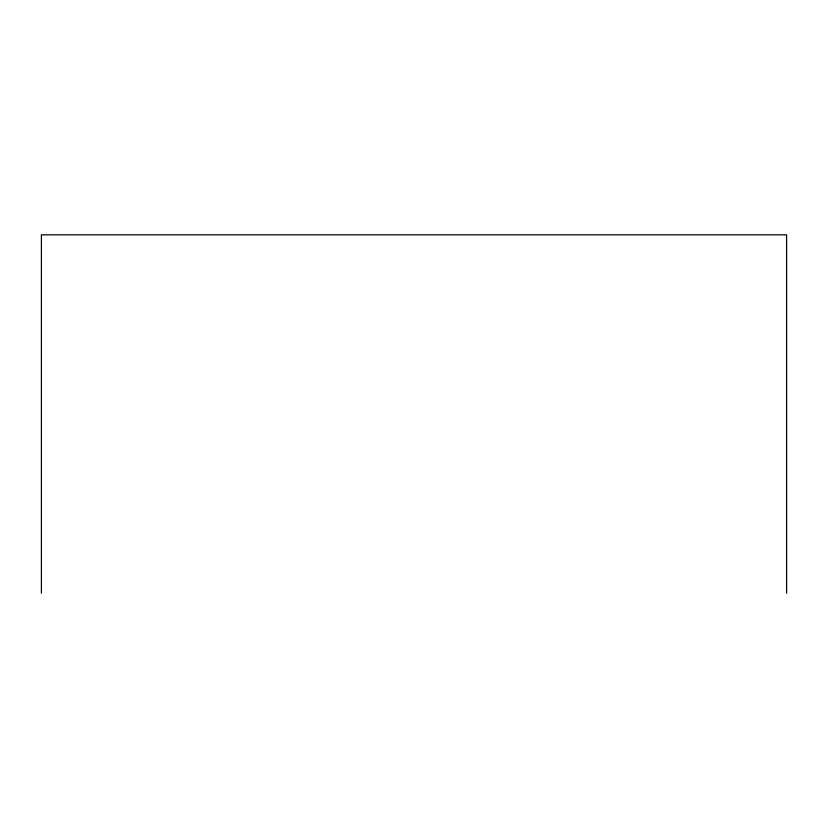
<?xml version="1.0" encoding="UTF-8"?>
<svg xmlns="http://www.w3.org/2000/svg" width="828" height="828" viewBox="0 0 828 828"><rect width="100%" height="100%" fill="white"/><g stroke="black" fill="none" stroke-linecap="round" stroke-linejoin="round"><path stroke-width="1.24" d="M786.6 593.179L786.6 234.821L41.4 234.821L41.4 593.179"/></g></svg>
